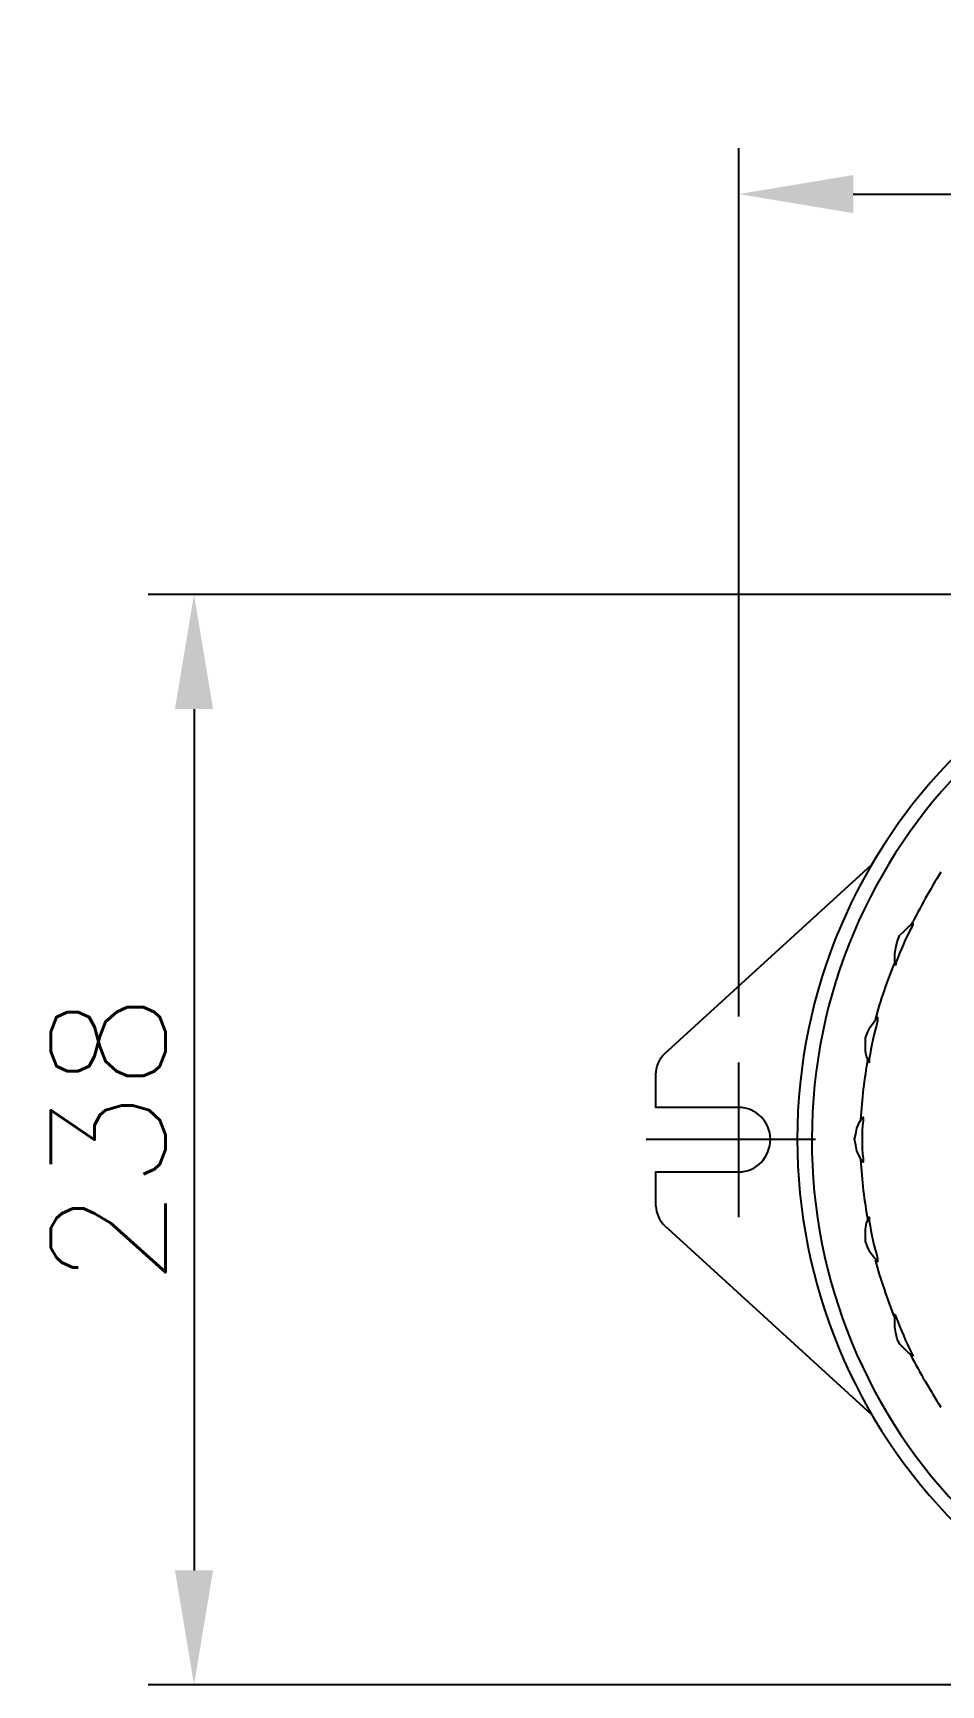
# Model space of a CAD drawing. Header units: millimetres. Extents: x 0 to 8410, y 0 to 5940.
# Drawn here: x 3983.5 to 4181.7, y 1801.3 to 2161.9 of the extents above; entities that cross this region are included whole.
import ezdxf

# ---------------------------------------------------------------- set-up
doc = ezdxf.new("R2010")
doc.units = ezdxf.units.MM
doc.header["$LTSCALE"] = 5
doc.header["$PDMODE"] = 35
doc.header["$PDSIZE"] = 10
for name, color, linetype in [('DP_TUBOS', 7, 'Continuous'), ('EL2', 7, 'Continuous'), ('EL3', 3, 'Continuous')]:
    doc.layers.add(name, color=color, linetype=linetype)
doc.styles.add('ROMANS', font='ROMANS.SHX')
doc.dimstyles.new('SEG-S-01', dxfattribs={"dimscale": 10, "dimtxt": 2.5, "dimasz": 2.5, "dimexe": 1, "dimexo": 1, "dimtad": 1, "dimdec": 0, "dimtxsty": 'ROMANS', "dimcen": 2.5, "dimclrd": 7, "dimclre": 7, "dimclrt": 3, "dimadec": 0, "dimazin": 0, "dimtfac": 1, "dimtdec": 0, "dimtmove": 0, "dimatfit": 3, "dimfxl": 1.25, "dimarcsym": 0})

# ---------------------------------------------------------------- blocks, each defined once
blk = doc.blocks.new('*D108')
at = {"layer": 'Defpoints', "color": 0, "transparency": 16777216}
for p in [(4401.69, 2126.73), (4137.6, 1937.2), (4401.69, 1937.2)]:
    blk.add_point(p, dxfattribs=at)
at = {"layer": 'DP_TUBOS', "color": 7, "lineweight": -2, "transparency": 16777216}
for p, q in [((4137.6, 1947.2), (4137.6, 2136.73)), ((4401.69, 1947.2), (4401.69, 2136.73)), ((4162.6, 2126.73), (4376.69, 2126.73))]:
    blk.add_line(p, q, dxfattribs=at)
at = {"layer": 'DP_TUBOS', "color": 7, "transparency": 16777216}
for points in [[(4162.6, 2130.89), (4162.6, 2122.56), (4137.6, 2126.73)], [(4376.69, 2130.89), (4376.69, 2122.56), (4401.69, 2126.73)]]:
    blk.add_solid(points, dxfattribs=at)
at = {"layer": 'DP_TUBOS', "color": 3, "transparency": 16777216, "insert": (4269.64, 2145.48), "char_height": 25, "attachment_point": 5, "style": 'ROMANS'}
blk.add_mtext('264', dxfattribs=at)
blk = doc.blocks.new('*D109')
at = {"layer": 'Defpoints', "color": 0, "transparency": 16777216}
for p in [(4269.51, 2039.33), (4018.65, 1801.3), (4269.51, 1801.3)]:
    blk.add_point(p, dxfattribs=at)
at = {"layer": 'DP_TUBOS', "color": 7, "lineweight": -2, "transparency": 16777216}
for p, q in [((4259.51, 2039.33), (4008.65, 2039.33)), ((4018.65, 2014.33), (4018.65, 1826.3)), ((4259.51, 1801.3), (4008.65, 1801.3))]:
    blk.add_line(p, q, dxfattribs=at)
at = {"layer": 'DP_TUBOS', "color": 7, "transparency": 16777216}
for points in [[(4014.48, 2014.33), (4022.81, 2014.33), (4018.65, 2039.33)], [(4014.48, 1826.3), (4022.81, 1826.3), (4018.65, 1801.3)]]:
    blk.add_solid(points, dxfattribs=at)
at = {"layer": 'DP_TUBOS', "color": 3, "transparency": 16777216, "insert": (3999.9, 1920.31), "char_height": 25, "attachment_point": 5, "rotation": 90, "style": 'ROMANS'}
blk.add_mtext('238', dxfattribs=at)

msp = doc.modelspace()

# ---------------------------------------------------------------- linework, layer by layer
at = {"layer": 'EL2'}
for points in [[(4137.6, 1903.43), (4137.6, 1937.2)], [(4117.38, 1920.45), (4154.35, 1920.45)]]:
    msp.add_lwpolyline(points, dxfattribs=at)
at = {"layer": 'EL3'}
for points in [[(4388.66, 1920.45, 0.413966), (4269.51, 2039.33, 0.413966), (4150.36, 1920.45, 0.414342), (4269.51, 1801.3, 0.413966), (4388.66, 1920.18)], [(4385.47, 1920.45, 0.413704), (4269.51, 2036.4, 0.413704), (4153.55, 1920.45, 0.414948), (4269.51, 1804.22, 0.414564), (4385.47, 1920.18)], [(4137.6, 1927.36), (4119.51, 1927.36), (4119.51, 1934.54, -0.197981), (4121.37, 1939.06), (4166.59, 1980.29)]]:
    msp.add_lwpolyline(points, format="xyb", dxfattribs=at)
for points in [[(4171.9, 1959.01), (4171.9, 1958.48), (4171.64, 1958.48), (4171.64, 1960.87), (4171.9, 1962.2), (4172.17, 1963.53), (4172.7, 1964.86), (4173.77, 1965.93), (4174.56, 1966.72), (4175.63, 1967.52), (4175.63, 1967.26), (4175.36, 1966.72)], [(4166.05, 1938), (4166.05, 1937.2), (4165.52, 1938.53), (4165.26, 1939.6), (4165.26, 1941.19), (4165.26, 1942.52), (4165.79, 1943.85), (4166.32, 1944.91), (4167.12, 1945.98), (4167.92, 1947.04), (4167.92, 1946.78), (4167.92, 1946.24)], [(4119.51, 1905.82), (4119.51, 1913.27), (4137.6, 1913.27)], [(4166.59, 1860.34), (4121.37, 1901.56)], [(4167.92, 1893.85), (4167.12, 1894.65), (4166.32, 1895.71), (4165.79, 1896.78), (4165.26, 1898.11), (4165.26, 1900.77), (4165.52, 1902.1), (4166.05, 1903.43), (4166.05, 1902.63)], [(4167.92, 1894.38), (4167.92, 1893.58)], [(4175.36, 1873.64), (4175.63, 1873.37), (4175.63, 1873.11), (4174.56, 1873.9), (4173.77, 1874.7), (4172.7, 1875.77), (4172.17, 1876.83), (4171.9, 1878.16), (4171.64, 1879.49), (4171.64, 1880.82), (4171.64, 1882.15), (4171.9, 1881.88), (4171.9, 1881.62)]]:
    msp.add_lwpolyline(points, dxfattribs=at)
msp.add_lwpolyline([(4164.72, 1916.19), (4164.72, 1915.39), (4164.46, 1915.66), (4163.93, 1916.72), (4163.39, 1917.79), (4163.13, 1919.12), (4162.86, 1920.45), (4163.13, 1921.51), (4163.39, 1922.84), (4163.93, 1924.17), (4164.46, 1924.97), (4164.72, 1925.23), (4164.72, 1924.44, 0.048387)], format="xyb", close=True, dxfattribs=at)
for centre, radius, start, end in [((4277.3, 1917.87), 113.32, 169.7692, 176.5452), ((4277.3, 1922.75), 113.32, 183.4548, 190.2308), ((4317.05, 1948.25), 160.49, 207.8115, 212.5355)]:
    msp.add_arc(centre, radius, start, end, dxfattribs=at)
for points in [[(4181.74, 1978.69), (4179.35, 1974.97), (4177.22, 1970.98), (4175.1, 1966.99)], [(4175.36, 1966.72), (4174.03, 1964.33), (4172.97, 1961.67), (4171.9, 1959.01)], [(4171.64, 1959.01), (4170.04, 1955.02), (4168.45, 1950.77), (4167.38, 1946.51)], [(4167.92, 1946.24), (4167.12, 1943.58), (4166.59, 1940.66), (4166.05, 1938)], [(4144.51, 1920.45), (4144.51, 1924.17), (4141.32, 1927.36), (4137.6, 1927.36)], [(4137.6, 1913.27), (4141.32, 1913.27), (4144.51, 1916.46), (4144.51, 1920.45)], [(4119.51, 1905.82), (4119.51, 1904.22), (4120.31, 1902.63), (4121.37, 1901.56)], [(4166.05, 1902.63), (4166.59, 1899.7), (4167.12, 1897.04), (4167.92, 1894.38)], [(4167.38, 1894.12), (4168.45, 1889.86), (4170.04, 1885.61), (4171.64, 1881.35)], [(4171.9, 1881.62), (4172.97, 1878.96), (4174.03, 1876.3), (4175.36, 1873.64)]]:
    msp.add_open_spline(points, degree=3, dxfattribs=at)

# ---------------------------------------------------------------- dimensions: what is measured, and where the dimension line sits
at = {"layer": 'DP_TUBOS'}
dim = msp.add_linear_dim(base=(4401.69, 2126.73), p1=(4137.6, 1937.2), p2=(4401.69, 1937.2), dimstyle='SEG-S-01', dxfattribs=at)
dim.commit()
dim.dimension.update_dxf_attribs({"geometry": '*D108', "text_midpoint": (4269.64, 2145.48)})
dim = msp.add_linear_dim(base=(4018.65, 1801.3), p1=(4269.51, 2039.33), p2=(4269.51, 1801.3), angle=90, dimstyle='SEG-S-01', dxfattribs=at)
dim.commit()
dim.dimension.update_dxf_attribs({"geometry": '*D109', "text_midpoint": (3999.9, 1920.31)})

doc.saveas('drawing.dxf')
